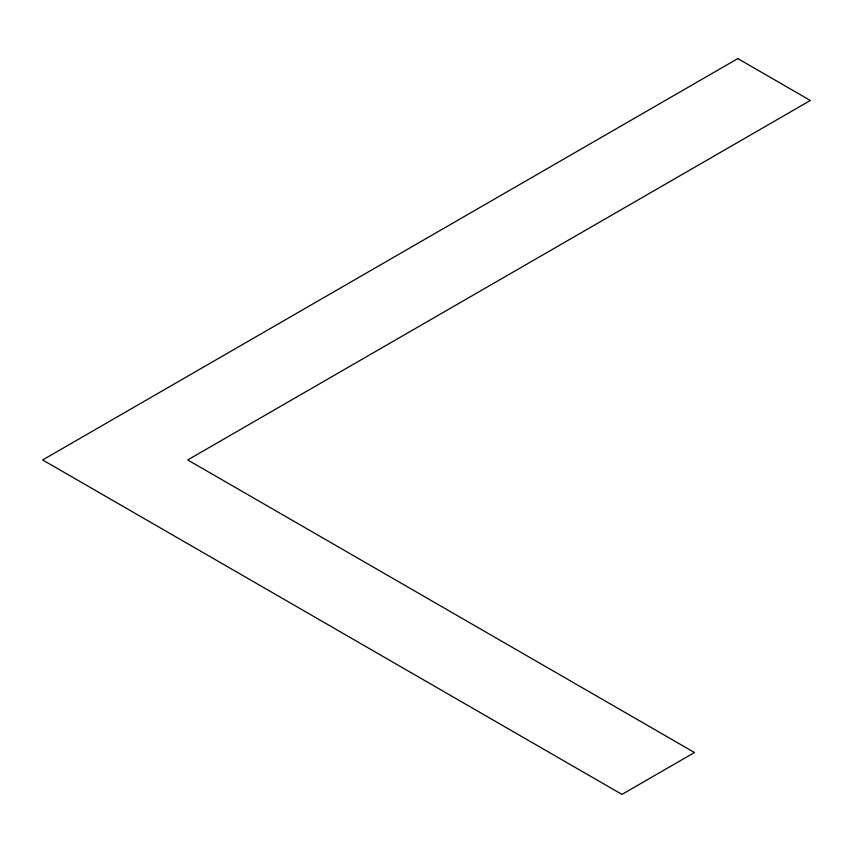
<?xml version="1.0" encoding="UTF-8"?>
<svg xmlns="http://www.w3.org/2000/svg" width="853" height="853" viewBox="0 0 853 853"><rect width="100%" height="100%" fill="white"/><g stroke="black" fill="none" stroke-linecap="round" stroke-linejoin="round"><path stroke-width="1.28" d="M737.824 58.59L42.65 459.948L621.954 794.41L694.491 752.527L187.713 459.948L810.35 100.473L737.824 58.59"/></g></svg>
